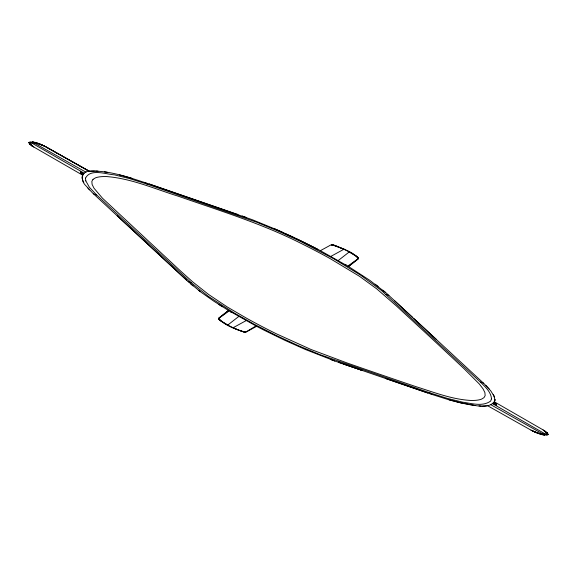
<?xml version="1.0" encoding="UTF-8"?>
<svg xmlns="http://www.w3.org/2000/svg" width="577" height="577" viewBox="0 0 577 577"><rect width="100%" height="100%" fill="white"/><g stroke="black" fill="none" stroke-linecap="round" stroke-linejoin="round"><path stroke-width="0.87" d="M256.614 326.322L228.506 310.484L218.661 318.425C224.749 325.594 235.567 329.157 244.439 332.1C245.651 332.222 246.783 331.97 247.749 331.169L256.614 326.322L264.021 330.167A4.926 0.93 25.5 0 1 264.41 330.361L284.829 340.322L304.706 349.2A22.907 4.335 25.5 0 1 305.709 349.619L335.497 361.267L432.166 394.509L447.99 399.522L461.477 403.042A5.114 0.966 25.5 0 1 461.766 403.107C471.322 404.044 488.546 410.939 494.835 400.835M320.386 250.678L348.494 266.516L358.339 258.575C353.29 251.767 343.228 249.235 335.713 245.629C333.556 244.965 330.938 244.237 329.056 245.939L320.386 250.678L312.193 246.437M494.929 399.796L493.977 395.959L490.796 390.917A2.676 0.505 25.5 0 1 490.746 390.853L484.197 383.806L386.366 293.145L369.742 280.292L348.494 266.516L358.158 259.001L358.209 257.832M494.936 399.89L494.857 400.748M218.791 319.168L218.842 317.999L228.506 310.484L213.887 301.237L201.265 292.373A43.325 8.193 25.5 0 1 200.45 291.767L187.951 281.432L92.803 193.194L86.254 186.147A2.726 0.519 25.5 0 0 86.204 186.082C79.676 180.197 81.307 170.229 91.354 171.102C111.166 170.705 130.222 177.889 148.823 183.861L251.933 219.577A23.578 4.457 25.5 0 0 252.877 219.938L277.155 229.898L300.718 240.739M82.078 177.658L82.1 176.634M494.922 399.342L494.9 400.366M85.468 178.257C90.315 168.239 105.923 174.276 114.419 174.838L129.63 178.618L146.774 184.027L257.162 222.412L278.121 231.103L300.292 241.323L333.643 258.734L360.827 275.301L381.209 290.296L480.208 381.873C484.94 386.677 491.034 391.711 491.51 398.916M491.532 398.743L490.652 401.073C482.552 406.936 471.676 403.395 462.581 402.155L447.37 398.382L430.226 392.973L319.838 354.588L298.085 345.551L275.914 335.295L253.866 324.043L234.031 312.878L208.622 296.528L191.362 282.809L96.46 194.802L89.37 187.244L85.749 180.76M30.884 142.512L30.256 143.219L30.552 144.365L33.56 146.875L82.518 175.105M543.137 429.944L547.623 433.313L548.15 434.589L547.039 435.015L546.116 434.488L546.744 433.781L546.448 432.635L542.849 429.757L494.46 401.88M345.637 264.807L346.02 264.367L345.385 264.648M238.727 316.492L227.59 325.183M338.273 260.508L349.453 251.788M220.443 320.87L227.749 325.075M356.557 256.13L349.251 251.925M218.661 318.425L229.213 310.909M347.787 266.091L358.339 258.575M493.184 403.561L496.754 405.018L493.544 403.172M344.101 249.134L330.909 256.368M255.943 325.962L245.744 332.071L244.533 332.128M335.713 245.629L331.934 244.915M241.287 331.371L245.066 332.085M332.467 244.872L331.256 244.929M246.083 320.639L233.079 327.758L239.549 330.491L244.994 332.063M231.622 312.352L230.98 312.633L231.247 312.135M43.246 145.476L89.457 171.311L46.066 146.911C40.772 144.401 34.786 140.759 28.85 142.411L29.377 143.687L31.879 145.765L29.377 143.687M94.513 170.994L90.546 171.167M482.487 405.999L486.454 405.833M332.006 244.936L332.561 244.9M244.439 332.1C235.878 329.388 226.227 324.995 218.777 319.074L220.522 320.812L218.777 318.85M487.543 405.689L523.303 425.833C530.725 429.815 538.291 435.195 547.039 435.015M97.996 171.131L95.652 171.016M478.968 405.862L481.348 405.984M89.522 189.912L87.884 188.116M44.559 146.154L39.135 143.781L32.348 141.956M533.862 431.567L533.487 431.372L542.12 434.661L544.472 434.943L541.673 434.409L532.441 430.846M107.38 172.314L104.43 171.845M469.62 404.686L475.672 405.552M44.479 146.118L39.135 143.781L32.528 142.057L43.513 145.628L43.138 145.433M532.521 430.882L537.865 433.219L543.714 434.517M461.896 403.135L468.805 404.542M123.37 175.898L119.54 174.918M453.63 401.094L461.203 402.984M83.816 182.57L83.023 181.041M493.184 394.43L493.977 395.959M131.945 178.336L124.257 176.144M378.151 286.452L375.158 284.194M198.885 290.577L200.205 291.58M452.743 400.856L449.057 399.832M222.361 306.704L218.806 304.447M343.618 364.08L362.529 370.513L339.615 362.644M93.582 193.915L96.633 194.968M385.811 294.349L388.869 295.402M117.218 215.834L140.68 237.594M412.505 317.321L394.812 300.913M140.853 237.76L164.12 259.333M436.147 339.24L413.983 318.692M164.495 259.679L186.782 280.35M188.131 281.598L191.189 282.643M480.367 382.032L483.418 383.085M168.91 190.763L191.456 198.51M191.816 198.639L214.37 206.386M214.731 206.508L237.385 214.355M149.183 183.984L168.549 190.641M427.817 393.016L408.451 386.359M408.09 386.237L385.544 378.49M242.232 215.993L246.631 217.594M334.768 361.007L330.369 359.406M343.921 249.242L332.402 244.908C341.57 247.706 350.636 252.012 358.223 257.926L356.478 256.188L358.223 258.15M283.502 232.704L273.664 228.391M494.583 397.575L494.114 396.284M290.007 235.668L294.955 237.984M284.62 233.216L289.69 235.582M193.014 285.882L190.792 283.992M301.079 240.97L311.789 246.228M530.934 430.089L533.754 431.524M295.749 238.359L306.474 243.559M307.26 243.948L312.568 246.682M83.578 173.691L80.246 171.982L83.456 173.828M312.979 246.833L317.79 249.322M494.114 402.566L496.458 403.871L494.128 402.501M86.031 172.206L33.286 142.483M490.991 404.809L544.652 435.044M46.066 146.911L89.24 171.369M38.76 143.572L39.135 143.781M34.88 142.339L35.327 142.591L34.908 142.887L30.704 142.937L28.85 142.411L29.744 143.897L32.665 146.262M542.12 434.661L541.673 434.409L542.091 434.113L546.296 434.063L548.15 434.589L545.409 431.423M537.865 433.219L538.24 433.428M546.116 434.488L492.837 403.828M29.961 141.985L84.163 173.172M547.623 433.313L544.335 430.738M31.591 145.577L33.863 147.056M544.125 430.586L545.38 431.387M31.62 145.613L32.875 146.414M385.176 292.121L382.854 290.181M237.277 214.262L238.77 215.647M429.865 392.85L431.358 394.235M145.635 182.765L147.128 184.15M338.23 361.353L339.723 362.738M489.116 388.876L485.827 385.386M82.129 178.055L82.886 180.716M85.49 178.084L85.807 180.969M358.281 257.883L358.281 258.251M218.719 318.749L218.719 319.117M82.886 174.434L80.542 173.129L82.864 174.492M93.005 179.36L91.851 181.373L92.104 184.424L93.993 188.196L102.468 198.207L180.868 271.277L192.797 281.965L208.658 294.515L227.367 307.036L246.754 318.338A142.562 26.96 25.5 0 0 276.441 333.845L311.025 349.489L347.253 363.041A2876.093 543.859 25.5 0 0 415.995 386.669C433.724 392.201 451.423 399.205 470.14 400.416A142.606 26.968 25.5 0 0 481.665 399.075L483.988 397.64L485.149 395.627L484.896 392.576L482.999 388.804L479.357 384.022L463.886 368.552L430.348 337.249L396.132 305.723L376.788 288.911L359.55 276.34L330.246 258.662A142.699 26.982 25.5 0 0 300.567 243.162C261.424 223.407 219.354 210.576 178.098 196.151C154.658 188.874 131.578 178.567 106.853 176.584A142.382 26.924 25.5 0 0 95.335 177.925L93.005 179.36M30.192 143.695L29.744 143.897L29.29 142.663L30.192 143.695M547.256 433.103L546.808 433.305L547.71 434.337L547.256 433.103"/></g></svg>
